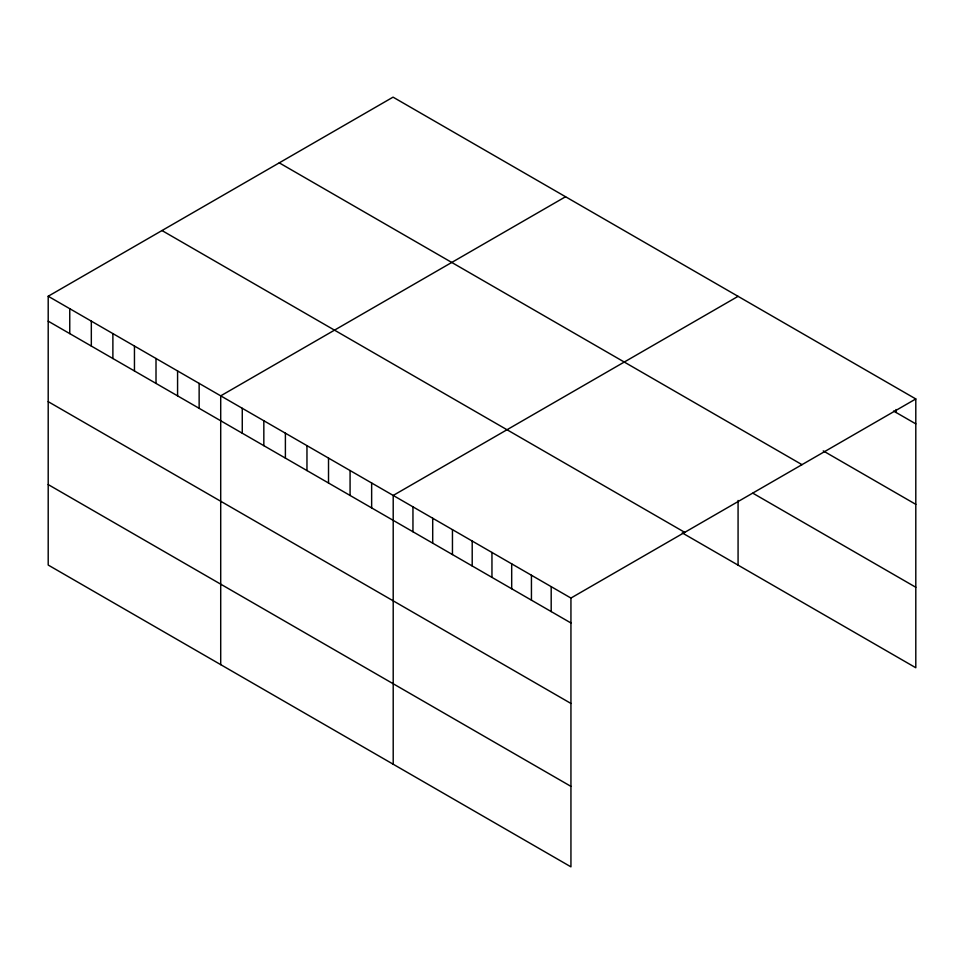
<?xml version="1.0" encoding="UTF-8"?>
<svg xmlns="http://www.w3.org/2000/svg" width="964" height="964" viewBox="0 0 964 964"><rect width="100%" height="100%" fill="white"/><g stroke="black" fill="none" stroke-linecap="round" stroke-linejoin="round"><path stroke-width="1.45" d="M48.2 296.249L570.941 598.054L570.941 866.853L48.2 565.049L48.2 296.249L393.059 97.147L915.8 398.951L915.8 667.751L682.259 532.911M565.567 196.74L220.708 395.855L220.708 664.642M738.075 296.334L393.204 495.448L393.204 764.235M570.941 598.054L915.8 398.951M893.58 411.038L915.8 423.871M823.232 450.899L915.8 504.353M279.259 162.856L802 464.66M752.884 493.207L915.8 587.269M162 230.553L684.741 532.357M48.2 321.169L570.941 622.973M48.2 401.651L570.941 703.455M48.2 484.567L570.941 786.371M896.05 409.531L896.05 412.472M738.075 500.461L738.075 565.133M551.191 586.654L551.191 611.574M531.441 575.255L531.441 600.162M511.691 563.856L511.691 588.763M491.953 552.444L491.953 577.364M472.203 541.045L472.203 565.964M452.453 529.646L452.453 554.565M432.703 518.246L432.703 543.166M412.954 506.847L412.954 531.754M371.646 482.988L371.646 507.908M350.077 470.54L350.077 495.46M328.519 458.093L328.519 483.012M306.962 445.645L306.962 470.565M285.392 433.198L285.392 458.117M263.835 420.75L263.835 445.657M242.265 408.302L242.265 433.21M199.138 383.395L199.138 408.314M177.581 370.947L177.581 395.867M156.011 358.5L156.011 383.419M134.454 346.052L134.454 370.971M112.884 333.604L112.884 358.524M91.327 321.157L91.327 346.064M69.757 308.709L69.757 333.616"/></g></svg>
